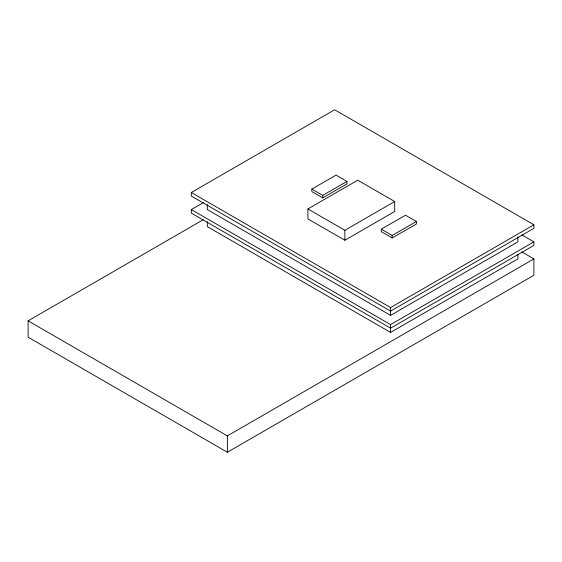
<?xml version="1.0" encoding="UTF-8"?>
<svg xmlns="http://www.w3.org/2000/svg" width="562" height="562" viewBox="0 0 562 562"><rect width="100%" height="100%" fill="white"/><g stroke="black" fill="none" stroke-linecap="round" stroke-linejoin="round"><path stroke-width="0.84" d="M191.319 192.513L334.643 109.766L533.9 224.807L533.9 228.355L390.576 311.109L191.319 196.068L191.319 192.513L390.576 307.555L533.9 224.807M521.775 234.86L533.9 241.857L533.9 245.411L390.576 328.159L191.319 213.117L191.319 209.57L203.451 202.559M521.775 251.909L533.9 258.913L533.9 275.254L227.357 452.234L28.1 337.193L28.1 320.853L203.374 219.658M311.861 189.092L336.062 175.119L346.958 181.407L346.958 183.893L322.757 197.866L311.861 191.579L311.861 189.092L322.757 195.379L346.958 181.407M307.906 208.959L357.748 180.177L394.707 201.519L394.707 211.467L344.864 240.241L307.906 218.906L307.906 208.959L344.864 230.294L394.707 201.519M381.296 229.184L405.504 215.211L416.393 221.498L416.393 223.985L392.192 237.958L381.296 231.67L381.296 229.184L392.192 235.471L416.393 221.498M207.315 204.505L207.315 209.57L390.576 315.366L517.904 241.857L517.904 236.792M191.319 209.57L390.576 324.604L533.9 241.857M207.315 221.554L207.315 226.619L390.576 332.423L517.904 258.913L517.904 254.691M28.1 320.853L227.357 435.894L533.9 258.913M392.192 235.471L392.192 237.958M390.576 307.555L390.576 315.366M390.576 324.604L390.576 332.423M344.864 230.294L344.864 240.241M322.757 195.379L322.757 197.866M227.357 435.894L227.357 452.234"/></g></svg>
